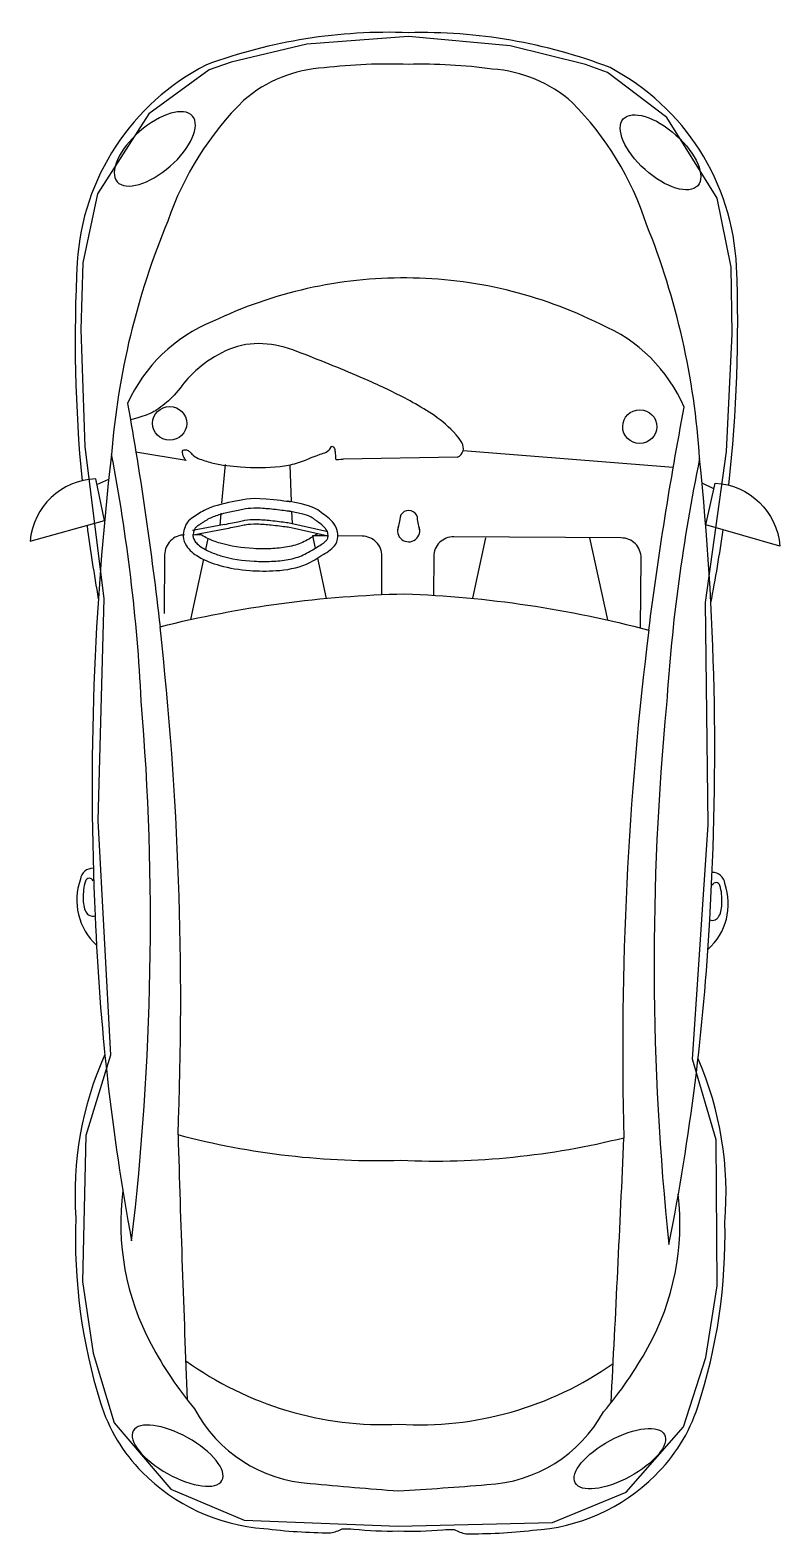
# Model space of a CAD drawing. Extents: x -594.78 to -592.7, y -72.55 to -68.36.
import ezdxf

# ---------------------------------------------------------------- set-up
doc = ezdxf.new("R2010")
doc.units = 0
doc.layers.get('0').update_dxf_attribs({"color": 255, "linetype": 'CONTINUOUS'})

# ---------------------------------------------------------------- blocks, each defined once
blk = doc.blocks.new('carro')
for points in [[(0.5604, -0.097, 0.098289), (0, 0, 0.098289), (-0.5617, -0.0894)], [(-0.5617, -0.0894, 0.265263), (-0.9211, -0.6383)], [(0.4556, -0.1943, 0.165051), (0.2331, -0.1011), (0.2331, -0.1011, 0.038434), (-0.0006, -0.0881), (-0.0006, -0.0881, 0.038434), (-0.2344, -0.0979), (-0.2344, -0.0979, 0.165051), (-0.4582, -0.188)], [(0.9123, -0.6509, 0.265263), (0.5604, -0.097)], [(-0.4582, -0.188, 0.116027), (-0.6693, -0.5243, 0.079533), (-0.8257, -1.1741)], [(0.8095, -1.1853, 0.079533), (0.662, -0.5334, 0.116027), (0.4556, -0.1943)], [(-0.9211, -0.6383, 0.037363), (-0.9078, -1.2467)], [(0.8907, -1.259, 0.037363), (0.9123, -0.6509)], [(0.6683, -1.6623, -0.015614), (0.7668, -1.0425), (0.7668, -1.0425, 0.195233), (0.5335, -0.8113), (0.5335, -0.8113, 0.1149), (-0.0047, -0.6824), (-0.0047, -0.6824, 0.1149), (-0.5446, -0.8039), (-0.5446, -0.8039, 0.195233), (-0.781, -1.032), (-0.781, -1.032, -0.015614), (-0.6909, -1.653)], [(-0.743, -1.8601, 0.034914), (-0.8257, -1.1741), (-0.8257, -1.1741, 0.040737), (-0.8714, -2.4573)], [(0.8377, -2.469, 0.040737), (0.8095, -1.1853), (0.8095, -1.1853, 0.034914), (0.7175, -1.8701)], [(0.0315, -1.3858), (0.0255, -1.3546, 1), (-0.0243, -1.3542), (-0.0308, -1.3853)], [(-0.8938, -1.3711, 0.012662), (-0.8625, -1.5752)], [(-0.0283, -1.3734, 1.5), (0.0292, -1.3738)], [(-0.6224, -1.3976, 0.414214), (-0.6782, -1.4527), (-0.6794, -1.6162)], [(-0.0744, -1.5635), (-0.0737, -1.4568, 0.414214), (-0.1288, -1.401), (-0.1965, -1.4005)], [(0.6456, -1.6564), (0.6469, -1.4618), (0.6469, -1.4618, 0.414214), (0.5918, -1.4059), (0.1259, -1.4027, 0.414214), (0.0701, -1.4578), (0.0693, -1.5654)], [(0.8408, -1.5869, 0.012662), (0.875, -1.3832)], [(-0.8772, -2.3605, 0.720684), (-0.8986, -2.3613), (-0.8986, -2.3613, 0.082304), (-0.9044, -2.409), (-0.9044, -2.409, 0.133562), (-0.8969, -2.4468), (-0.8969, -2.4468, 0.370606), (-0.8714, -2.4573), (-0.8714, -2.4573, 0.035921), (-0.7701, -3.3618), (-0.7701, -3.3618, 0.050272), (-0.743, -1.8601)], [(0.7175, -1.8701, 0.050272), (0.7241, -3.372), (0.7241, -3.372, 0.035921), (0.8377, -2.469), (0.8377, -2.469, 0.370606), (0.8634, -2.4588), (0.8634, -2.4588, 0.133562), (0.8714, -2.4211), (0.8714, -2.4211, 0.082304), (0.8662, -2.3733), (0.8662, -2.3733, 0.720684), (0.8448, -2.3722)], [(-0.8763, -2.3252, 0.382363), (-0.9122, -2.3557), (-0.9122, -2.3557, 0.302201), (-0.8676, -2.5393)], [(0.8328, -2.5509, 0.302201), (0.8799, -2.368), (0.8799, -2.368, 0.382363), (0.8444, -2.3369)], [(-0.8442, -2.8438, 0.124038), (-0.925, -3.2983), (-0.925, -3.2983, 0.08496), (-0.8566, -3.8129), (-0.8566, -3.8129, 0.12145), (-0.7404, -4.0055), (-0.7404, -4.0055, 0.182603), (-0.4018, -4.1625), (-0.4018, -4.1625, 0.029325), (-0.2169, -4.1746)], [(0.1598, -4.1772, 0.029325), (0.3449, -4.1676), (0.3449, -4.1676, 0.182603), (0.6856, -4.0152), (0.6856, -4.0152, 0.12145), (0.8044, -3.8243), (0.8044, -3.8243, 0.08496), (0.8798, -3.3106), (0.8798, -3.3106, 0.124038), (0.8052, -2.8551)], [(-0.6409, -3.0674, 0.002724), (-0.6153, -3.8045)], [(0.5632, -3.8126, 0.002724), (0.5989, -3.0759)], [(-0.7944, -3.2217, 0.156483), (-0.7156, -3.6497), (-0.7156, -3.6497, 0.048195), (-0.5952, -3.8299, 0.259383), (-0.2732, -4.0371), (-0.2732, -4.0371, 0.003945), (-0.0277, -4.058), (-0.0277, -4.058, 0.003945), (0.218, -4.0405), (0.218, -4.0405, 0.259383), (0.5427, -3.8377), (0.5427, -3.8377, 0.048195), (0.6656, -3.6591), (0.6656, -3.6591, 0.156483), (0.7503, -3.2323)], [(-0.6196, -3.6955, 0.169228), (-0.0265, -3.8725, 0.169228), (0.569, -3.7036)], [(-0.2169, -4.1746, 0.083808), (-0.1841, -4.1633), (-0.1841, -4.1633, -0.015143), (-0.1524, -4.1641), (-0.1524, -4.1641, 0.03333), (-0.0285, -4.1694), (-0.0285, -4.1694, 0.03333), (0.0955, -4.1658), (0.0955, -4.1658, -0.015143), (0.1272, -4.1655), (0.1272, -4.1655, 0.083808), (0.1598, -4.1772)]]:
    blk.add_lwpolyline(points, format="xyb")
blk.add_lwpolyline([(-0.0001, -0.0108), (-0.2829, -0.0322), (-0.4933, -0.082), (-0.5545, -0.1031), (-0.7217, -0.226), (-0.8645, -0.4487), (-0.9058, -0.6402), (-0.9114, -0.826), (-0.9004, -1.1529), (-0.8471, -1.5745), (-0.8637, -2.1924), (-0.8288, -2.8457), (-0.8975, -3.0685), (-0.9061, -3.4748), (-0.877, -3.6749), (-0.8181, -3.8688), (-0.6608, -4.0529), (-0.4571, -4.1397), (-0.0284, -4.1558), (0.4004, -4.1455), (0.6054, -4.0616), (0.7651, -3.8797), (0.8266, -3.6866), (0.8585, -3.4869), (0.8555, -3.0805), (0.7898, -2.8568), (0.8337, -2.204), (0.8255, -1.5859), (0.8846, -1.1651), (0.9, -0.8383), (0.897, -0.6525), (0.8583, -0.4605), (0.7186, -0.2358), (0.5531, -0.1106), (0.4921, -0.0888), (0.2824, -0.0361)], close=True)
for points in [[(-0.6186, -1.1906), (-0.758, -1.1675)], [(0.7363, -1.2098), (0.1518, -1.1639)], [(-0.5186, -1.3093), (-0.509, -1.2014)], [(-0.3253, -1.305), (-0.3292, -1.2038)], [(0.1366, -1.1812), (-0.1818, -1.1865)], [(-0.8664, -1.2572), (-0.8333, -1.242)], [(0.8491, -1.2689), (0.8163, -1.2533)], [(-0.5241, -1.3711), (-0.521, -1.3367)], [(-0.323, -1.3659), (-0.3243, -1.3317)], [(-0.5114, -1.3687), (-0.6002, -1.3855)], [(-0.5754, -1.3979), (-0.5992, -1.3977), (-0.5105, -1.3809)], [(-0.3352, -1.3632), (-0.2246, -1.3881)], [(-0.3342, -1.3754), (-0.2237, -1.4003), (-0.2666, -1.4), (-0.2592, -1.4344)], [(-0.558, -1.4076), (-0.5646, -1.4382)], [(0.214, -1.4053), (0.1776, -1.574)], [(0.5038, -1.4053), (0.5531, -1.6341)], [(-0.2532, -1.4622), (-0.2291, -1.5741)], [(-0.5704, -1.4654), (-0.6066, -1.6331)]]:
    blk.add_lwpolyline(points)
for points in [[(-1.0522, -1.4145), (-0.8451, -1.3578), (-0.8698, -1.2414), (-0.8698, -1.2414, 0.376745)], [(0.8527, -1.2532, -0.376745), (1.0328, -1.4287), (0.8264, -1.3692), (0.8527, -1.2532)], [(0.6683, -1.6623), (0.6683, -1.6623, 0.037623), (0.5989, -3.0759, -0.072177), (-0.0215, -3.1389), (-0.0215, -3.1389, -0.072177), (-0.6409, -3.0674), (-0.6409, -3.0674, 0.037623), (-0.6909, -1.653), (-0.6909, -1.653, -0.055837), (-0.0107, -1.5615), (-0.0107, -1.5615, -0.055837)]]:
    blk.add_lwpolyline(points, format="xyb", close=True)
at = {"extrusion": (0, 0, -1)}
for centre, major_axis, ratio in [((-0.7053, -0.3233), (0.1046, 0.0914), 0.463754), ((-0.642, -3.9598), (-0.1233, 0.069), 0.405921)]:
    blk.add_ellipse(centre, major_axis=major_axis, ratio=ratio, dxfattribs=at)
for centre, major_axis, ratio in [((0.7008, -0.3329), (-0.1034, 0.0928), 0.463754), ((0.5877, -3.9682), (0.1243, 0.0673), 0.405921)]:
    blk.add_ellipse(centre, major_axis=major_axis, ratio=ratio)
for centre in [(-0.6643, -1.0873), (0.6432, -1.0962)]:
    blk.add_ellipse(centre, major_axis=(0.0476, -0.0003), ratio=0.983266, start_param=4.712389, end_param=10.995574)
for points, knots in [([(0.1366, -1.1812), (0.1438, -1.1783), (0.1622, -1.1559), (0.1243, -1.1068), (0.0767, -1.0664), (-0.0046, -1.0184), (-0.1196, -0.9624), (-0.2478, -0.9116), (-0.3664, -0.8643), (-0.4658, -0.863), (-0.5491, -0.9037), (-0.6127, -0.9565), (-0.6523, -1.0138), (-0.6938, -1.0464), (-0.7214, -1.0629), (-0.773, -1.0775)], [0, 0, 0, 0, 0.527288, 1.647451, 3.487558, 5.099073, 7.968657, 12.238313, 14.475187, 16.613757, 18.744202, 20.639343, 22.223389, 23.452731, 24.286529, 24.286529, 24.286529, 24.286529]), ([(-0.6186, -1.1906), (-0.6213, -1.1862), (-0.627, -1.1792), (-0.6308, -1.1615), (-0.6205, -1.1604), (-0.6136, -1.1618), (-0.6057, -1.1683), (-0.5968, -1.1794), (-0.5742, -1.1894), (-0.5313, -1.2021), (-0.4558, -1.2107), (-0.3779, -1.211), (-0.3026, -1.1987), (-0.2576, -1.1751), (-0.2209, -1.1664), (-0.2131, -1.1481), (-0.2071, -1.1543), (-0.2037, -1.1613), (-0.2047, -1.1708), (-0.2021, -1.1787), (-0.2052, -1.1922), (-0.1888, -1.1866), (-0.1818, -1.1865)], [0, 0, 0, 0, 0.0138597, 0.0278304, 0.0329137, 0.0379971, 0.0465756, 0.0592704, 0.0762214, 0.1105991, 0.1789801, 0.2766959, 0.3173629, 0.3800771, 0.4110544, 0.4160421, 0.4210284, 0.4277212, 0.4387433, 0.4448131, 0.4508005, 0.4694463, 0.4694463, 0.4694463, 0.4694463]), ([(-0.3322, -1.3046), (-0.3468, -1.3018), (-0.2663, -1.3154), (-0.2441, -1.3343), (-0.2046, -1.3632), (-0.1943, -1.3957), (-0.2009, -1.4308), (-0.2405, -1.4538), (-0.2915, -1.4872), (-0.3642, -1.4991), (-0.4452, -1.498), (-0.519, -1.487), (-0.5797, -1.4635), (-0.6169, -1.4348), (-0.6289, -1.4037), (-0.6237, -1.381), (-0.6162, -1.3604), (-0.5928, -1.3447), (-0.553, -1.3173), (-0.4643, -1.3012), (-0.4293, -1.2913), (-0.3181, -1.3072), (-0.3322, -1.3046)], [0, 0, 0, 0, 0.03969, 0.089634, 0.13125, 0.1542862, 0.1797268, 0.2207266, 0.2680991, 0.3447665, 0.4095645, 0.4843001, 0.541515, 0.5817687, 0.6060665, 0.6262474, 0.6436722, 0.6634686, 0.6988791, 0.7758465, 0.8696394, 0.907731, 0.907731, 0.907731, 0.907731]), ([(-0.33, -1.332), (-0.3258, -1.3328), (-0.3206, -1.3338), (-0.3093, -1.3362), (-0.303, -1.3376), (-0.2861, -1.3417), (-0.279, -1.3443), (-0.269, -1.3489), (-0.2658, -1.351), (-0.2596, -1.3556), (-0.2575, -1.3572), (-0.2489, -1.3638), (-0.2423, -1.3687), (-0.234, -1.3763), (-0.2314, -1.3792), (-0.2278, -1.384), (-0.2266, -1.386), (-0.2248, -1.3903), (-0.2242, -1.3926), (-0.2234, -1.3988), (-0.2237, -1.4031), (-0.2251, -1.4078), (-0.2257, -1.409), (-0.2271, -1.4117), (-0.2288, -1.4137), (-0.2344, -1.4187), (-0.2384, -1.4214), (-0.2478, -1.4274), (-0.2534, -1.4308), (-0.2638, -1.4372), (-0.2688, -1.4403), (-0.2802, -1.4471), (-0.2865, -1.4505), (-0.299, -1.4563), (-0.3055, -1.4587), (-0.3194, -1.4629), (-0.3267, -1.4646), (-0.3492, -1.4688), (-0.3652, -1.4703), (-0.3971, -1.4717), (-0.4129, -1.4715), (-0.4608, -1.4688), (-0.4927, -1.4644), (-0.5339, -1.452), (-0.5452, -1.4478), (-0.5618, -1.4398), (-0.5678, -1.4366), (-0.5786, -1.4297), (-0.5834, -1.4261), (-0.5907, -1.4191), (-0.5934, -1.4158), (-0.5975, -1.4089), (-0.5988, -1.4053), (-0.5994, -1.4011), (-0.5995, -1.4001), (-0.5991, -1.3965), (-0.5987, -1.3942), (-0.5973, -1.3889), (-0.5964, -1.3858), (-0.5948, -1.3812), (-0.594, -1.3797), (-0.5932, -1.3783), (-0.5931, -1.3782), (-0.5922, -1.3773), (-0.5915, -1.3766), (-0.5889, -1.3744), (-0.5864, -1.3727), (-0.5808, -1.3689), (-0.5781, -1.3671), (-0.573, -1.3636), (-0.5706, -1.362), (-0.5633, -1.3574), (-0.5587, -1.3546), (-0.5496, -1.3499), (-0.5447, -1.3479), (-0.5343, -1.3439), (-0.5287, -1.3422), (-0.5115, -1.3373), (-0.4995, -1.3346), (-0.4815, -1.3309), (-0.4749, -1.3296), (-0.4633, -1.3272), (-0.4583, -1.3262), (-0.4438, -1.3238), (-0.4348, -1.3229), (-0.4146, -1.3233), (-0.4082, -1.3236), (-0.3949, -1.3246), (-0.3884, -1.3252), (-0.3667, -1.3275), (-0.3482, -1.33), (-0.3361, -1.3314), (-0.3344, -1.3316), (-0.3322, -1.3318), (-0.3317, -1.3319), (-0.3306, -1.332), (-0.3303, -1.332), (-0.33, -1.332)], [0.497033, 0.497033, 0.497033, 0.497033, 0.723444, 0.723444, 0.974636, 0.974636, 1.50964, 1.50964, 2.044645, 2.044645, 2.271061, 2.271061, 2.862376, 2.862376, 3.217654, 3.217654, 3.537253, 3.537253, 3.856852, 3.856852, 4.368613, 4.368613, 4.584627, 4.584627, 4.99269, 4.99269, 5.400753, 5.400753, 5.808816, 5.808816, 6.216879, 6.216879, 6.778716, 6.778716, 7.350371, 7.350371, 7.922025, 7.922025, 9.065335, 9.065335, 10.208644, 10.208644, 12.495263, 12.495263, 13.409896, 13.409896, 13.929088, 13.929088, 14.44828, 14.44828, 14.909885, 14.909885, 15.371489, 15.371489, 15.62524, 15.62524, 15.87899, 15.87899, 16.120875, 16.120875, 16.36276, 16.36276, 16.51635, 16.51635, 16.669941, 16.669941, 16.921521, 16.921521, 17.136676, 17.136676, 17.351831, 17.351831, 17.782142, 17.782142, 18.204974, 18.204974, 18.627807, 18.627807, 19.473473, 19.473473, 19.978923, 19.978923, 20.484372, 20.484372, 21.475119, 21.475119, 21.859144, 21.859144, 22.162884, 22.162884, 22.770362, 22.770362, 22.900493, 22.900493, 22.951221, 22.951221, 22.964298, 22.964298, 22.964298, 22.964298]), ([(-0.5114, -1.3687), (-0.504, -1.3669), (-0.4966, -1.3653), (-0.4828, -1.3625), (-0.4761, -1.3611), (-0.4645, -1.3587), (-0.4595, -1.3577), (-0.4451, -1.3553), (-0.436, -1.3544), (-0.4159, -1.3548), (-0.4095, -1.3551), (-0.3962, -1.3561), (-0.3897, -1.3567), (-0.3679, -1.3591), (-0.3495, -1.3615), (-0.3378, -1.3629), (-0.3364, -1.3631), (-0.3352, -1.3632)], [18.939067, 18.939067, 18.939067, 18.939067, 19.473473, 19.473473, 19.978923, 19.978923, 20.484372, 20.484372, 21.475119, 21.475119, 21.859144, 21.859144, 22.162884, 22.162884, 22.770362, 22.770362, 22.871566, 22.871566, 22.871566, 22.871566]), ([(-0.5105, -1.3809), (-0.5031, -1.3792), (-0.4957, -1.3776), (-0.4818, -1.3747), (-0.4752, -1.3734), (-0.4636, -1.371), (-0.4586, -1.3699), (-0.4441, -1.3675), (-0.435, -1.3666), (-0.4149, -1.3671), (-0.4085, -1.3674), (-0.3952, -1.3684), (-0.3887, -1.369), (-0.367, -1.3713), (-0.3485, -1.3737), (-0.3369, -1.3751), (-0.3355, -1.3753), (-0.3342, -1.3754)], [18.939067, 18.939067, 18.939067, 18.939067, 19.473473, 19.473473, 19.978923, 19.978923, 20.484372, 20.484372, 21.475119, 21.475119, 21.859144, 21.859144, 22.162884, 22.162884, 22.770362, 22.770362, 22.871566, 22.871566, 22.871566, 22.871566]), ([(-0.2523, -1.3939), (-0.255, -1.3956), (-0.2578, -1.3973), (-0.2658, -1.4022), (-0.2707, -1.4053), (-0.2822, -1.412), (-0.2885, -1.4155), (-0.301, -1.4213), (-0.3075, -1.4237), (-0.3213, -1.4279), (-0.3286, -1.4296), (-0.3511, -1.4338), (-0.3672, -1.4353), (-0.399, -1.4367), (-0.4149, -1.4365), (-0.4628, -1.4338), (-0.4947, -1.4293), (-0.5359, -1.417), (-0.5472, -1.4128), (-0.5638, -1.4048), (-0.5697, -1.4015), (-0.5771, -1.3968), (-0.579, -1.3956), (-0.5808, -1.3943)], [5.596292, 5.596292, 5.596292, 5.596292, 5.808816, 5.808816, 6.216879, 6.216879, 6.778716, 6.778716, 7.350371, 7.350371, 7.922025, 7.922025, 9.065335, 9.065335, 10.208644, 10.208644, 12.495263, 12.495263, 13.409896, 13.409896, 13.929088, 13.929088, 14.118229, 14.118229, 14.118229, 14.118229])]:
    blk.add_open_spline(points, degree=3, knots=knots)

msp = doc.modelspace()

# ---------------------------------------------------------------- block references
msp.add_blockref('carro', (-593.7308, -68.3678))

doc.saveas('drawing.dxf')
